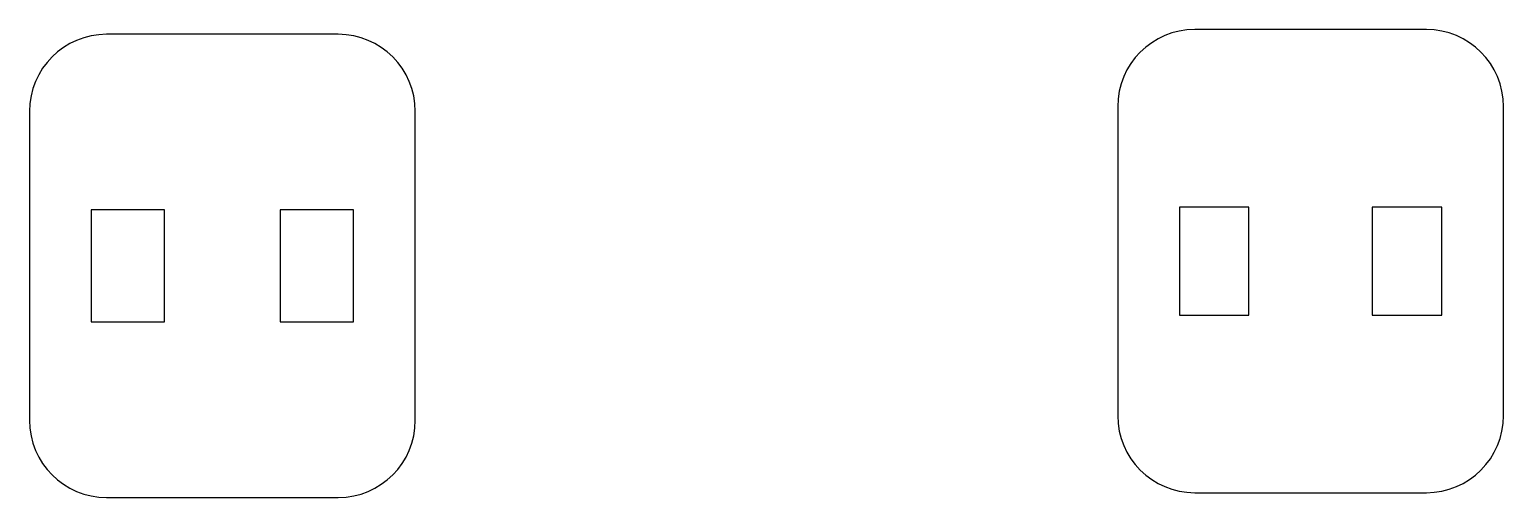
# Model space of a CAD drawing. Header units: millimetres. Extents: x -322 to -184, y -46 to -30.
# Drawn here: x -221.74 to -183.54, y -42.32 to -30.2 of the extents above.
import ezdxf

# ---------------------------------------------------------------- set-up
doc = ezdxf.new("R2010")
doc.units = ezdxf.units.MM
doc.layers.add('Sketch', color=7, linetype='CONTINUOUS')

msp = doc.modelspace()

# ---------------------------------------------------------------- linework, layer by layer
at = {"layer": 'Sketch'}
for p, q in [((-213.737183, -30.319584), (-219.737183, -30.319584)), ((-185.535065, -30.195599), (-191.535065, -30.195599)), ((-221.737183, -32.319584), (-221.737183, -40.319584)), ((-211.737183, -40.319584), (-211.737183, -32.319584)), ((-193.535065, -32.195599), (-193.535065, -40.195599)), ((-183.535065, -40.195599), (-183.535065, -32.195599)), ((-220.137183, -34.869584), (-220.137183, -37.769584)), ((-218.237183, -34.869584), (-220.137183, -34.869584)), ((-218.237183, -37.769584), (-218.237183, -34.869584)), ((-213.337183, -34.869584), (-215.237183, -34.869584)), ((-215.237183, -34.869584), (-215.237183, -37.769584)), ((-213.337183, -37.769584), (-213.337183, -34.869584)), ((-191.935065, -34.795599), (-191.935065, -37.595599)), ((-190.135065, -34.795599), (-191.935065, -34.795599)), ((-190.135065, -37.595599), (-190.135065, -34.795599)), ((-185.135065, -34.795599), (-186.935065, -34.795599)), ((-186.935065, -34.795599), (-186.935065, -37.595599)), ((-185.135065, -37.595599), (-185.135065, -34.795599)), ((-220.137183, -37.769584), (-218.237183, -37.769584)), ((-215.237183, -37.769584), (-213.337183, -37.769584)), ((-191.935065, -37.595599), (-190.135065, -37.595599)), ((-186.935065, -37.595599), (-185.135065, -37.595599)), ((-219.737183, -42.319584), (-213.737183, -42.319584)), ((-191.535065, -42.195599), (-185.535065, -42.195599))]:
    msp.add_line(p, q, dxfattribs=at)
for centre, start, end in [((-219.737183, -32.319584), 90, 180), ((-213.737183, -32.319584), 0, 90), ((-191.535065, -32.195599), 90, 180), ((-185.535065, -32.195599), 0, 90), ((-219.737183, -40.319584), 180, -90), ((-213.737183, -40.319584), -90, 0), ((-191.535065, -40.195599), 180, -90), ((-185.535065, -40.195599), -90, 0)]:
    msp.add_arc(centre, 2, start, end, dxfattribs=at)

doc.saveas('drawing.dxf')
